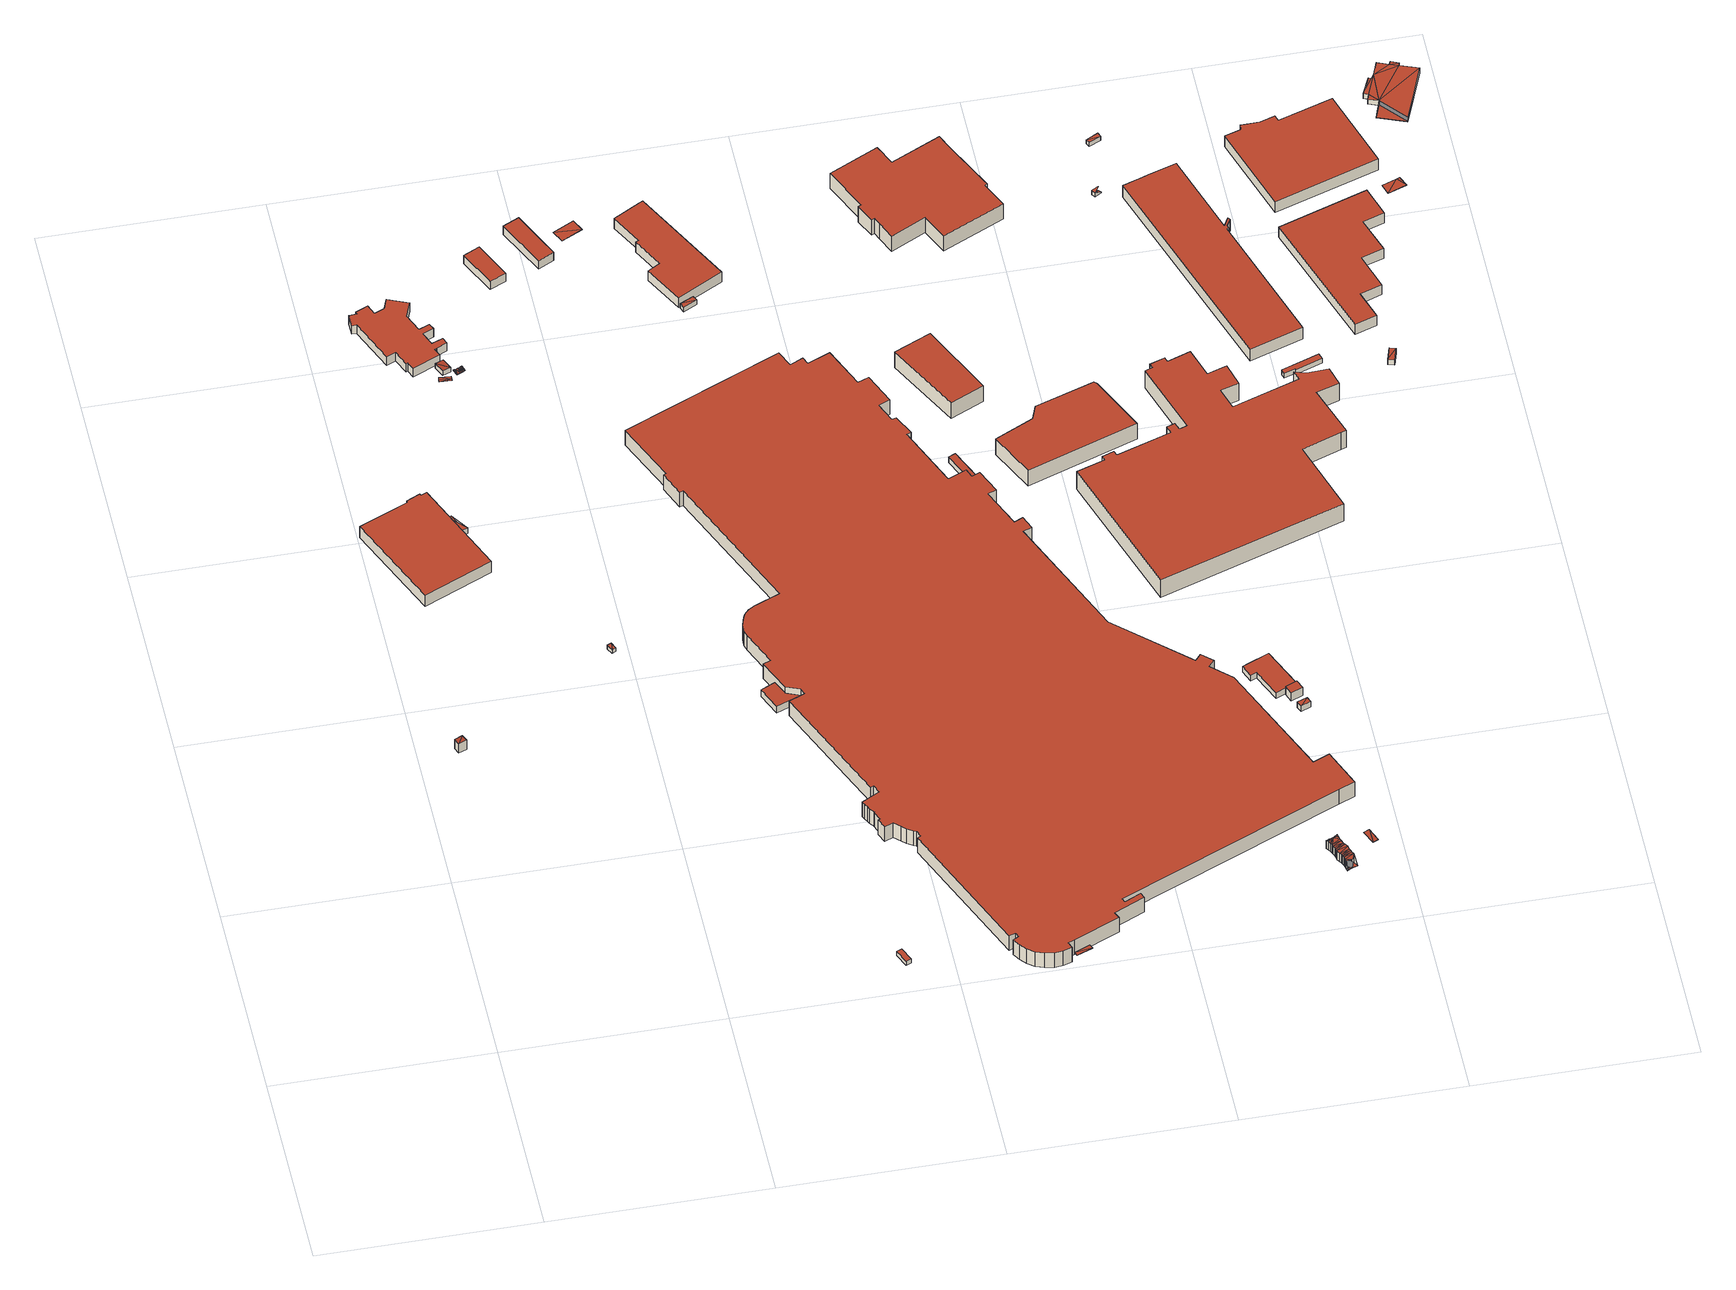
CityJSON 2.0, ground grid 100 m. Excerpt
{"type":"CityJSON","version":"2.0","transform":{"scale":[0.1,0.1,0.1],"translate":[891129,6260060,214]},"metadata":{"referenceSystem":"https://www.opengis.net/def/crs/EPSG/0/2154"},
"CityObjects":{
"building1":{"type":"Building","attributes":{"class":"Building"},"children":["building1-1"]},
"building1-1":{"type":"BuildingPart","parents":["building1"],"geometry":[{"type":"Solid","lod":"2.2","boundaries":[[[[0,1,2]],[[3,2,1]],[[4,5,6,7]],[[3,1,6,7]],[[1,0,5,6]],[[0,2,4,5]],[[2,3,7,4]]]],"semantics":{"surfaces":[{"type":"RoofSurface","rf_azimuth":121.6,"rf_slope":3.67},{"type":"GroundSurface"},{"type":"WallSurface","on_footprint_edge":true}],"values":[[0,0,1,2,2,2,2]]}}]},
"building2":{"type":"Building","attributes":{"class":"Building"},"children":["building2-1"]},
"building2-1":{"type":"BuildingPart","parents":["building2"],"geometry":[{"type":"Solid","lod":"2.2","boundaries":[[[[8,9,10,11,12,13,14,15]],[[16,17,18,19,20,21,22,23]],[[23,22,14,15]],[[22,21,13,14]],[[21,20,12,13]],[[20,19,11,12]],[[19,18,10,11]],[[18,17,9,10]],[[17,16,8,9]],[[16,23,15,8]]]],"semantics":{"surfaces":[{"type":"GroundSurface"},{"type":"RoofSurface"},{"type":"WallSurface","on_footprint_edge":true}],"values":[[0,1,2,2,2,2,2,2,2,2]]}}]},
"building3":{"type":"Building","attributes":{"class":"Building"},"children":["building3-1"]},
"building3-1":{"type":"BuildingPart","parents":["building3"],"geometry":[{"type":"MultiSurface","lod":"2.2","boundaries":[[[24,25,26]],[[27,28,29]],[[30,24,31,32]],[[27,25,31,32]],[[25,24,31]],[[28,30,24]],[[28,27,32,30]]],"semantics":{"surfaces":[{"type":"RoofSurface","rf_azimuth":30.72,"rf_slope":4.84},{"type":"RoofSurface","rf_azimuth":16.57,"rf_slope":1.91},{"type":"GroundSurface"},{"type":"WallSurface","on_footprint_edge":true}],"values":[0,1,2,3,3,3,3]}}]},
"building4":{"type":"Building","attributes":{"class":"Building"},"children":["building4-1"]},
"building4-1":{"type":"BuildingPart","parents":["building4"],"geometry":[{"type":"Solid","lod":"2.2","boundaries":[[[[33,34,35]],[[36,33,35]],[[37,38,39,40]],[[35,34,39,40]],[[34,33,38,39]],[[33,36,37,38]],[[36,35,40,37]]]],"semantics":{"surfaces":[{"type":"RoofSurface","rf_azimuth":293.07,"rf_slope":1.36},{"type":"GroundSurface"},{"type":"WallSurface","on_footprint_edge":true}],"values":[[0,0,1,2,2,2,2]]}}]},
"building5":{"type":"Building","attributes":{"class":"Building"},"children":["building5-1"]},
"building5-1":{"type":"BuildingPart","parents":["building5"],"geometry":[{"type":"Solid","lod":"2.2","boundaries":[[[[41,42,43,44,45,46,47,48,49,50,51,52,53,54,55,56,57,58,59,60,61,62,63,64,65,66,67]],[[68,69,70,71,72,73,74,75,76,77,78,79,80,81,82,83,84,85,86,87,88,89,90,91,92,93,94]],[[94,93,66,67]],[[93,92,65,66]],[[92,91,64,65]],[[91,90,63,64]],[[90,89,62,63]],[[89,88,61,62]],[[88,87,60,61]],[[87,86,59,60]],[[86,85,58,59]],[[85,84,57,58]],[[84,83,56,57]],[[83,82,55,56]],[[82,81,54,55]],[[81,80,53,54]],[[80,79,52,53]],[[79,78,51,52]],[[78,77,50,51]],[[77,76,49,50]],[[76,75,48,49]],[[75,74,47,48]],[[74,73,46,47]],[[73,72,45,46]],[[72,71,44,45]],[[71,70,43,44]],[[70,69,42,43]],[[69,68,41,42]],[[68,94,67,41]]]],"semantics":{"surfaces":[{"type":"GroundSurface"},{"type":"RoofSurface"},{"type":"WallSurface","on_footprint_edge":true}],"values":[[0,1,2,2,2,2,2,2,2,2,2,2,2,2,2,2,2,2,2,2,2,2,2,2,2,2,2,2,2]]}}]},
"building6":{"type":"Building","attributes":{"class":"Building"},"children":["building6-1"]},
"building6-1":{"type":"BuildingPart","parents":["building6"],"geometry":[{"type":"Solid","lod":"2.2","boundaries":[[[[95,96,97]],[[98,97,96]],[[99,97,98]],[[97,99,100]],[[101,102,103,104,105,99]],[[98,105,99]],[[98,96,104,105]],[[96,95,103,104]],[[95,97,102,103]],[[97,100,101,102]],[[100,99,101]]]],"semantics":{"surfaces":[{"type":"RoofSurface","rf_azimuth":249.46,"rf_slope":1.35},{"type":"GroundSurface"},{"type":"WallSurface","on_footprint_edge":true}],"values":[[0,0,0,0,1,2,2,2,2,2,2]]}}]},
"building7":{"type":"Building","attributes":{"class":"Building"},"children":["building7-1"]},
"building7-1":{"type":"BuildingPart","parents":["building7"],"geometry":[{"type":"Solid","lod":"2.2","boundaries":[[[[106,107,108]],[[109,108,107]],[[110,111,112,113]],[[109,107,112,113]],[[107,106,111,112]],[[106,108,110,111]],[[108,109,113,110]]]],"semantics":{"surfaces":[{"type":"RoofSurface","rf_azimuth":24.22,"rf_slope":2.53},{"type":"GroundSurface"},{"type":"WallSurface","on_footprint_edge":true}],"values":[[0,0,1,2,2,2,2]]}}]},
"building8":{"type":"Building","attributes":{"class":"Building"},"children":["building8-1"]},
"building8-1":{"type":"BuildingPart","parents":["building8"],"geometry":[{"type":"Solid","lod":"2.2","boundaries":[[[[114,115,116]],[[115,114,117]],[[118,116,115]],[[116,118,119]],[[120,119,118]],[[121,119,120]],[[122,121,120]],[[123,124,125]],[[125,124,126]],[[122,126,124]],[[120,126,122]],[[127,128,129,130,131,132,133,134,135,136,137,138,139]],[[120,118,138,139]],[[118,115,137,138]],[[115,117,136,137]],[[117,114,135,136]],[[114,116,134,135]],[[116,119,133,134]],[[119,121,132,133]],[[121,122,131,132]],[[122,124,130,131]],[[124,123,129,130]],[[123,125,128,129]],[[125,126,127,128]],[[126,120,139,127]]]],"semantics":{"surfaces":[{"type":"RoofSurface","rf_azimuth":16.41,"rf_slope":1.21},{"type":"GroundSurface"},{"type":"WallSurface","on_footprint_edge":true}],"values":[[0,0,0,0,0,0,0,0,0,0,0,1,2,2,2,2,2,2,2,2,2,2,2,2,2]]}}]},
"building9":{"type":"Building","attributes":{"class":"Building"},"children":["building9-1"]},
"building9-1":{"type":"BuildingPart","parents":["building9"],"geometry":[{"type":"Solid","lod":"2.2","boundaries":[[[[140,141,142,143]],[[144,145,146,147]],[[147,146,142,143]],[[146,145,141,142]],[[145,144,140,141]],[[144,147,143,140]]]],"semantics":{"surfaces":[{"type":"GroundSurface"},{"type":"RoofSurface"},{"type":"WallSurface","on_footprint_edge":true}],"values":[[0,1,2,2,2,2]]}}]},
"building10":{"type":"Building","attributes":{"class":"Building"},"children":["building10-1"]},
"building10-1":{"type":"BuildingPart","parents":["building10"],"geometry":[{"type":"Solid","lod":"2.2","boundaries":[[[[148,149,150,151,152,153]],[[154,155,156,157,158,159]],[[159,158,152,153]],[[158,157,151,152]],[[157,156,150,151]],[[156,155,149,150]],[[155,154,148,149]],[[154,159,153,148]]]],"semantics":{"surfaces":[{"type":"GroundSurface"},{"type":"RoofSurface"},{"type":"WallSurface","on_footprint_edge":true}],"values":[[0,1,2,2,2,2,2,2]]}}]},
"building11":{"type":"Building","attributes":{"class":"Building"},"children":["building11-1"]},
"building11-1":{"type":"BuildingPart","parents":["building11"],"geometry":[{"type":"Solid","lod":"2.2","boundaries":[[[[160,161,162,163]],[[164,165,166,167]],[[167,166,162,163]],[[166,165,161,162]],[[165,164,160,161]],[[164,167,163,160]]]],"semantics":{"surfaces":[{"type":"GroundSurface"},{"type":"RoofSurface"},{"type":"WallSurface","on_footprint_edge":true}],"values":[[0,1,2,2,2,2]]}}]},
"building12":{"type":"Building","attributes":{"class":"Building"},"children":["building12-1"]},
"building12-1":{"type":"BuildingPart","parents":["building12"],"geometry":[{"type":"Solid","lod":"2.2","boundaries":[[[[168,169,170,171]],[[172,173,174,175]],[[175,174,170,171]],[[174,173,169,170]],[[173,172,168,169]],[[172,175,171,168]]]],"semantics":{"surfaces":[{"type":"GroundSurface"},{"type":"RoofSurface"},{"type":"WallSurface","on_footprint_edge":true}],"values":[[0,1,2,2,2,2]]}}]},
"building13":{"type":"Building","attributes":{"class":"Building"},"children":["building13-1"]},
"building13-1":{"type":"BuildingPart","parents":["building13"],"geometry":[{"type":"Solid","lod":"2.2","boundaries":[[[[176,177,178]],[[179,176,178]],[[180,181,182,183]],[[178,177,182,183]],[[177,176,181,182]],[[176,179,180,181]],[[179,178,183,180]]]],"semantics":{"surfaces":[{"type":"RoofSurface","rf_azimuth":292.3,"rf_slope":0.511},{"type":"GroundSurface"},{"type":"WallSurface","on_footprint_edge":true}],"values":[[0,0,1,2,2,2,2]]}}]},
"building14":{"type":"Building","attributes":{"class":"Building"},"children":["building14-1"]},
"building14-1":{"type":"BuildingPart","parents":["building14"],"geometry":[{"type":"Solid","lod":"2.2","boundaries":[[[[184,185,186]],[[187,184,186]],[[188,189,190,191]],[[186,185,190,191]],[[185,184,189,190]],[[184,187,188,189]],[[187,186,191,188]]]],"semantics":{"surfaces":[{"type":"RoofSurface","rf_azimuth":122.42,"rf_slope":0.339},{"type":"GroundSurface"},{"type":"WallSurface","on_footprint_edge":true}],"values":[[0,0,1,2,2,2,2]]}}]},
"building15":{"type":"Building","attributes":{"class":"Building"},"children":["building15-1"]},
"building15-1":{"type":"BuildingPart","parents":["building15"],"geometry":[{"type":"Solid","lod":"2.2","boundaries":[[[[192,193,194]],[[195,192,194]],[[196,197,198,199]],[[194,193,198,199]],[[193,192,197,198]],[[192,195,196,197]],[[195,194,199,196]]]],"semantics":{"surfaces":[{"type":"RoofSurface","rf_azimuth":92.78,"rf_slope":1.91},{"type":"GroundSurface"},{"type":"WallSurface","on_footprint_edge":true}],"values":[[0,0,1,2,2,2,2]]}}]},
"building16":{"type":"Building","attributes":{"class":"Building"},"children":["building16-1"]},
"building16-1":{"type":"BuildingPart","parents":["building16"],"geometry":[{"type":"Solid","lod":"2.2","boundaries":[[[[200,201,202,203,204,205,206,207,208]],[[209,210,211,212,213,214,215,216,217]],[[217,216,207,208]],[[216,215,206,207]],[[215,214,205,206]],[[214,213,204,205]],[[213,212,203,204]],[[212,211,202,203]],[[211,210,201,202]],[[210,209,200,201]],[[209,217,208,200]]]],"semantics":{"surfaces":[{"type":"GroundSurface"},{"type":"RoofSurface"},{"type":"WallSurface","on_footprint_edge":true}],"values":[[0,1,2,2,2,2,2,2,2,2,2]]}}]},
"building17":{"type":"Building","attributes":{"class":"Building"},"children":["building17-1"]},
"building17-1":{"type":"BuildingPart","parents":["building17"],"geometry":[{"type":"Solid","lod":"2.2","boundaries":[[[[218,219,220,221,222,223,224,225,226,227,228,229,230,231,232,233,234,235,236,237,238,239,240,241,242,243,244,245,246,247,248,249,250,251,252,253,254,255,256,257,258,259,260,261,262,263,264,265,266,267,268,269,270,271,272,273,274,275,276,277,278,279,280,281,282,283,284,285,286,287,288,289,290,291,292,293,294,295,296,297,298,299,300,301,302,303,304,305,306,307,308,309,310,311,312]],[[313,314,315,316,317,318,319,320,321,322,323,324,325,326,327,328,329,330,331,332,333,334,335,336,337,338,339,340,341,342,343,344,345,346,347,348,349,350,351,352,353,354,355,356,357,358,359,360,361,362,363,364,365,366,367,368,369,370,371,372,373,374,375,376,377,378,379,380,381,382,383,384,385,386,387,388,389,390,391,392,393,394,395,396,397,398,399,400,401,402,403,404,405,406,407]],[[407,406,311,312]],[[406,405,310,311]],[[405,404,309,310]],[[404,403,308,309]],[[403,402,307,308]],[[402,401,306,307]],[[401,400,305,306]],[[400,399,304,305]],[[399,398,303,304]],[[398,397,302,303]],[[397,396,301,302]],[[396,395,300,301]],[[395,394,299,300]],[[394,393,298,299]],[[393,392,297,298]],[[392,391,296,297]],[[391,390,295,296]],[[390,389,294,295]],[[389,388,293,294]],[[388,387,292,293]],[[387,386,291,292]],[[386,385,290,291]],[[385,384,289,290]],[[384,383,288,289]],[[383,382,287,288]],[[382,381,286,287]],[[381,380,285,286]],[[380,379,284,285]],[[379,378,283,284]],[[378,377,282,283]],[[377,376,281,282]],[[376,375,280,281]],[[375,374,279,280]],[[374,373,278,279]],[[373,372,277,278]],[[372,371,276,277]],[[371,370,275,276]],[[370,369,274,275]],[[369,368,273,274]],[[368,367,272,273]],[[367,366,271,272]],[[366,365,270,271]],[[365,364,269,270]],[[364,363,268,269]],[[363,362,267,268]],[[362,361,266,267]],[[361,360,265,266]],[[360,359,264,265]],[[359,358,263,264]],[[358,357,262,263]],[[357,356,261,262]],[[356,355,260,261]],[[355,354,259,260]],[[354,353,258,259]],[[353,352,257,258]],[[352,351,256,257]],[[351,350,255,256]],[[350,349,254,255]],[[349,348,253,254]],[[348,347,252,253]],[[347,346,251,252]],[[346,345,250,251]],[[345,344,249,250]],[[344,343,248,249]],[[343,342,247,248]],[[342,341,246,247]],[[341,340,245,246]],[[340,339,244,245]],[[339,338,243,244]],[[338,337,242,243]],[[337,336,241,242]],[[336,335,240,241]],[[335,334,239,240]],[[334,333,238,239]],[[333,332,237,238]],[[332,331,236,237]],[[331,330,235,236]],[[330,329,234,235]],[[329,328,233,234]],[[328,327,232,233]],[[327,326,231,232]],[[326,325,230,231]],[[325,324,229,230]],[[324,323,228,229]],[[323,322,227,228]],[[322,321,226,227]],[[321,320,225,226]],[[320,319,224,225]],[[319,318,223,224]],[[318,317,222,223]],[[317,316,221,222]],[[316,315,220,221]],[[315,314,219,220]],[[314,313,218,219]],[[313,407,312,218]]]],"semantics":{"surfaces":[{"type":"GroundSurface"},{"type":"RoofSurface"},{"type":"WallSurface","on_footprint_edge":true}],"values":[[0,1,2,2,2,2,2,2,2,2,2,2,2,2,2,2,2,2,2,2,2,2,2,2,2,2,2,2,2,2,2,2,2,2,2,2,2,2,2,2,2,2,2,2,2,2,2,2,2,2,2,2,2,2,2,2,2,2,2,2,2,2,2,2,2,2,2,2,2,2,2,2,2,2,2,2,2,2,2,2,2,2,2,2,2,2,2,2,2,2,2,2,2,2,2,2,2]]}}]},
"building18":{"type":"Building","attributes":{"class":"Building"},"children":["building18-1"]},
"building18-1":{"type":"BuildingPart","parents":["building18"],"geometry":[{"type":"Solid","lod":"2.2","boundaries":[[[[408,409,410,411]],[[412,413,414,415]],[[415,414,410,411]],[[414,413,409,410]],[[413,412,408,409]],[[412,415,411,408]]]],"semantics":{"surfaces":[{"type":"GroundSurface"},{"type":"RoofSurface"},{"type":"WallSurface","on_footprint_edge":true}],"values":[[0,1,2,2,2,2]]}}]},
"building19":{"type":"Building","attributes":{"class":"Building"},"children":["building19-1"]},
"building19-1":{"type":"BuildingPart","parents":["building19"],"geometry":[{"type":"Solid","lod":"2.2","boundaries":[[[[416,417,418,419]],[[420,421,422,423]],[[423,422,418,419]],[[422,421,417,418]],[[421,420,416,417]],[[420,423,419,416]]]],"semantics":{"surfaces":[{"type":"GroundSurface"},{"type":"RoofSurface"},{"type":"WallSurface","on_footprint_edge":true}],"values":[[0,1,2,2,2,2]]}}]},
"building20":{"type":"Building","attributes":{"class":"Building"},"children":["building20-1"]},
"building20-1":{"type":"BuildingPart","parents":["building20"],"geometry":[{"type":"MultiSurface","lod":"2.2","boundaries":[[[424,425,426]],[[424,426,427]],[[427,426,428]],[[429,428,426]],[[428,429,430]],[[431,430,429]],[[432,430,433]],[[434,430,432]],[[431,433,430]],[[435,434,432]],[[433,431,436]],[[437,436,431]],[[436,437,438]],[[439,438,437]],[[440,438,439]],[[438,440,441]],[[442,441,440]],[[441,442,443]],[[443,442,444]],[[445,443,444]],[[446,447,448]],[[449,450,451]],[[452,453,449]],[[454,455,456]],[[456,457,458]],[[450,449,459]],[[460,461,458]],[[448,451,450]],[[447,446,462]],[[451,448,447]],[[462,445,444]],[[445,462,446]],[[463,444,442]],[[464,465,466,467,468,469,470,471,472,473,474,475,476,477,478,479,480,481,482,483,484,485,486,487,488,489,490,491,492,493,494,495,496,497,498]],[[463,442,497,498]],[[442,440,496,497]],[[440,439,495,496]],[[439,437,494,495]],[[437,431,493,494]],[[431,429,492,493]],[[429,426,491,492]],[[426,425,490,491]],[[425,424,489,490]],[[424,427,488,489]],[[427,428,487,488]],[[428,430,486,487]],[[430,434,485,486]],[[434,435,484,485]],[[435,432,483,484]],[[432,433,482,483]],[[433,436,481,482]],[[436,438,480,481]],[[438,441,479,480]],[[441,443,478,479]],[[443,445,477,478]],[[445,446,476,477]],[[446,448,475,476]],[[448,450,474,475]],[[450,454,473,474]],[[454,456,472,473]],[[456,458,471,472]],[[458,461,470,471]],[[461,452,469,470]],[[452,449,468,469]],[[449,451,467,468]],[[451,447,466,467]],[[447,462,465,466]],[[462,444,464,465]],[[444,463,498,464]]],"semantics":{"surfaces":[{"type":"RoofSurface","rf_azimuth":204.98,"rf_slope":5.47},{"type":"RoofSurface","rf_azimuth":343.01,"rf_slope":1.43},{"type":"GroundSurface"},{"type":"WallSurface","on_footprint_edge":true}],"values":[0,0,0,0,0,0,0,0,0,0,0,0,0,0,0,0,0,0,0,0,0,0,0,1,1,0,1,0,0,0,0,0,0,2,3,3,3,3,3,3,3,3,3,3,3,3,3,3,3,3,3,3,3,3,3,3,3,3,3,3,3,3,3,3,3,3,3,3,3]}}]},
"building21":{"type":"Building","attributes":{"class":"Building"},"children":["building21-1"]},
"building21-1":{"type":"BuildingPart","parents":["building21"],"geometry":[{"type":"Solid","lod":"2.2","boundaries":[[[[499,500,501,502,503,504,505]],[[506,507,508,509,510,511,512]],[[512,511,504,505]],[[511,510,503,504]],[[510,509,502,503]],[[509,508,501,502]],[[508,507,500,501]],[[507,506,499,500]],[[506,512,505,499]]]],"semantics":{"surfaces":[{"type":"GroundSurface"},{"type":"RoofSurface"},{"type":"WallSurface","on_footprint_edge":true}],"values":[[0,1,2,2,2,2,2,2,2]]}}]},
"building22":{"type":"Building","attributes":{"class":"Building"},"children":["building22-1"]},
"building22-1":{"type":"BuildingPart","parents":["building22"],"geometry":[{"type":"Solid","lod":"2.2","boundaries":[[[[513,514,515]],[[516,513,515]],[[517,518,514,515]],[[513,518,514]],[[513,516,517,518]],[[516,515,517]]]],"semantics":{"surfaces":[{"type":"RoofSurface","rf_azimuth":204.28,"rf_slope":5.43},{"type":"GroundSurface"},{"type":"WallSurface","on_footprint_edge":true}],"values":[[0,0,1,2,2,2]]}}]},
"building23":{"type":"Building","attributes":{"class":"Building"},"children":["building23-1"]},
"building23-1":{"type":"BuildingPart","parents":["building23"],"geometry":[{"type":"Solid","lod":"2.2","boundaries":[[[[519,520,521,522,523,524,525,526,527,528,529,530,531,532,533,534]],[[535,536,537,538,539,540,541,542,543,544,545,546,547,548,549,550]],[[550,549,533,534]],[[549,548,532,533]],[[548,547,531,532]],[[547,546,530,531]],[[546,545,529,530]],[[545,544,528,529]],[[544,543,527,528]],[[543,542,526,527]],[[542,541,525,526]],[[541,540,524,525]],[[540,539,523,524]],[[539,538,522,523]],[[538,537,521,522]],[[537,536,520,521]],[[536,535,519,520]],[[535,550,534,519]]]],"semantics":{"surfaces":[{"type":"GroundSurface"},{"type":"RoofSurface"},{"type":"WallSurface","on_footprint_edge":true}],"values":[[0,1,2,2,2,2,2,2,2,2,2,2,2,2,2,2,2,2]]}}]},
"building24":{"type":"Building","attributes":{"class":"Building"},"children":["building24-1"]},
"building24-1":{"type":"BuildingPart","parents":["building24"],"geometry":[{"type":"Solid","lod":"2.2","boundaries":[[[[551,552,553,554,555,556,557]],[[558,559,560,561,562,563,564]],[[564,563,556,557]],[[563,562,555,556]],[[562,561,554,555]],[[561,560,553,554]],[[560,559,552,553]],[[559,558,551,552]],[[558,564,557,551]]]],"semantics":{"surfaces":[{"type":"GroundSurface"},{"type":"RoofSurface"},{"type":"WallSurface","on_footprint_edge":true}],"values":[[0,1,2,2,2,2,2,2,2]]}}]},
"building25":{"type":"Building","attributes":{"class":"Building"},"children":["building25-1"]},
"building25-1":{"type":"BuildingPart","parents":["building25"],"geometry":[{"type":"Solid","lod":"2.2","boundaries":[[[[565,566,567,568]],[[569,570,571,572]],[[572,571,567,568]],[[571,570,566,567]],[[570,569,565,566]],[[569,572,568,565]]]],"semantics":{"surfaces":[{"type":"GroundSurface"},{"type":"RoofSurface"},{"type":"WallSurface","on_footprint_edge":true}],"values":[[0,1,2,2,2,2]]}}]},
"building26":{"type":"Building","attributes":{"class":"Building"},"children":["building26-1"]},
"building26-1":{"type":"BuildingPart","parents":["building26"],"geometry":[{"type":"Solid","lod":"2.2","boundaries":[[[[573,574,575]],[[576,575,574]],[[577,578,579,580]],[[576,574,579,580]],[[574,573,578,579]],[[573,575,577,578]],[[575,576,580,577]]]],"semantics":{"surfaces":[{"type":"RoofSurface","rf_azimuth":73.3,"rf_slope":2.04},{"type":"GroundSurface"},{"type":"WallSurface","on_footprint_edge":true}],"values":[[0,0,1,2,2,2,2]]}}]},
"building27":{"type":"Building","attributes":{"class":"Building"},"children":["building27-1"]},
"building27-1":{"type":"BuildingPart","parents":["building27"],"geometry":[{"type":"Solid","lod":"2.2","boundaries":[[[[581,582,583,584,585,586,587,588,589,590,591,592,593,594,595,596,597,598,599,600,601,602,603,604,605,606,607,608,609,610,611,612,613,614]],[[615,616,617,618,619,620,621,622,623,624,625,626,627,628,629,630,631,632,633,634,635,636,637,638,639,640,641,642,643,644,645,646,647,648]],[[648,647,613,614]],[[647,646,612,613]],[[646,645,611,612]],[[645,644,610,611]],[[644,643,609,610]],[[643,642,608,609]],[[642,641,607,608]],[[641,640,606,607]],[[640,639,605,606]],[[639,638,604,605]],[[638,637,603,604]],[[637,636,602,603]],[[636,635,601,602]],[[635,634,600,601]],[[634,633,599,600]],[[633,632,598,599]],[[632,631,597,598]],[[631,630,596,597]],[[630,629,595,596]],[[629,628,594,595]],[[628,627,593,594]],[[627,626,592,593]],[[626,625,591,592]],[[625,624,590,591]],[[624,623,589,590]],[[623,622,588,589]],[[622,621,587,588]],[[621,620,586,587]],[[620,619,585,586]],[[619,618,584,585]],[[618,617,583,584]],[[617,616,582,583]],[[616,615,581,582]],[[615,648,614,581]]]],"semantics":{"surfaces":[{"type":"GroundSurface"},{"type":"RoofSurface"},{"type":"WallSurface","on_footprint_edge":true}],"values":[[0,1,2,2,2,2,2,2,2,2,2,2,2,2,2,2,2,2,2,2,2,2,2,2,2,2,2,2,2,2,2,2,2,2,2,2]]}}]},
"building28":{"type":"Building","attributes":{"class":"Building"},"children":["building28-1"]},
"building28-1":{"type":"BuildingPart","parents":["building28"],"geometry":[{"type":"MultiSurface","lod":"2.2","boundaries":[[[649,650,651]],[[652,653,654]],[[655,656,657,658]],[[652,650,657,658]],[[650,649,656,657]],[[649,653,655,656]],[[653,652,658,655]]],"semantics":{"surfaces":[{"type":"RoofSurface","rf_azimuth":46.26,"rf_slope":1.31},{"type":"RoofSurface","rf_azimuth":120.99,"rf_slope":14.28},{"type":"GroundSurface"},{"type":"WallSurface","on_footprint_edge":true}],"values":[0,1,2,3,3,3,3]}}]},
"building29":{"type":"Building","attributes":{"class":"Building"},"children":["building29-1"]},
"building29-1":{"type":"BuildingPart","parents":["building29"],"geometry":[{"type":"Solid","lod":"2.2","boundaries":[[[[659,660,661]],[[662,659,661]],[[663,664,665,666]],[[661,660,665,666]],[[660,659,664,665]],[[659,662,663,664]],[[662,661,666,663]]]],"semantics":{"surfaces":[{"type":"RoofSurface","rf_azimuth":206.39,"rf_slope":2.29},{"type":"GroundSurface"},{"type":"WallSurface","on_footprint_edge":true}],"values":[[0,0,1,2,2,2,2]]}}]},
"building30":{"type":"Building","attributes":{"class":"Building"},"children":["building30-1"]},
"building30-1":{"type":"BuildingPart","parents":["building30"],"geometry":[{"type":"Solid","lod":"2.2","boundaries":[[[[667,668,669,670,671,672,673,674,675,676,677,678,679]],[[680,681,682,683,684,685,686,687,688,689,690,691,692]],[[692,691,678,679]],[[691,690,677,678]],[[690,689,676,677]],[[689,688,675,676]],[[688,687,674,675]],[[687,686,673,674]],[[686,685,672,673]],[[685,684,671,672]],[[684,683,670,671]],[[683,682,669,670]],[[682,681,668,669]],[[681,680,667,668]],[[680,692,679,667]]]],"semantics":{"surfaces":[{"type":"GroundSurface"},{"type":"RoofSurface"},{"type":"WallSurface","on_footprint_edge":true}],"values":[[0,1,2,2,2,2,2,2,2,2,2,2,2,2,2]]}}]},
"building31":{"type":"Building","attributes":{"class":"Building"},"children":["building31-1"]},
"building31-1":{"type":"BuildingPart","parents":["building31"],"geometry":[{"type":"Solid","lod":"2.2","boundaries":[[[[693,694,695,696,697,698]],[[699,700,701,702,703,704]],[[704,703,697,698]],[[703,702,696,697]],[[702,701,695,696]],[[701,700,694,695]],[[700,699,693,694]],[[699,704,698,693]]]],"semantics":{"surfaces":[{"type":"GroundSurface"},{"type":"RoofSurface"},{"type":"WallSurface","on_footprint_edge":true}],"values":[[0,1,2,2,2,2,2,2]]}}]},
"building32":{"type":"Building","attributes":{"class":"Building"},"children":["building32-1"]},
"building32-1":{"type":"BuildingPart","parents":["building32"],"geometry":[{"type":"Solid","lod":"2.2","boundaries":[[[[705,706,707]],[[708,705,707]],[[709,710,711,712]],[[707,706,711,712]],[[706,705,710,711]],[[705,708,709,710]],[[708,707,712,709]]]],"semantics":{"surfaces":[{"type":"RoofSurface","rf_azimuth":176.54,"rf_slope":0.337},{"type":"GroundSurface"},{"type":"WallSurface","on_footprint_edge":true}],"values":[[0,0,1,2,2,2,2]]}}]},
"building33":{"type":"Building","attributes":{"class":"Building"},"children":["building33-1"]},
"building33-1":{"type":"BuildingPart","parents":["building33"],"geometry":[{"type":"Solid","lod":"2.2","boundaries":[[[[713,714,715,716,717,718,719,720,721,722]],[[723,724,725,726,727,728,729,730,731,732]],[[732,731,721,722]],[[731,730,720,721]],[[730,729,719,720]],[[729,728,718,719]],[[728,727,717,718]],[[727,726,716,717]],[[726,725,715,716]],[[725,724,714,715]],[[724,723,713,714]],[[723,732,722,713]]]],"semantics":{"surfaces":[{"type":"GroundSurface"},{"type":"RoofSurface"},{"type":"WallSurface","on_footprint_edge":true}],"values":[[0,1,2,2,2,2,2,2,2,2,2,2]]}}]},
"building34":{"type":"Building","attributes":{"class":"Building"},"children":["building34-1"]},
"building34-1":{"type":"BuildingPart","parents":["building34"],"geometry":[{"type":"Solid","lod":"2.2","boundaries":[[[[733,734,735,736,737,738,739,740,741]],[[742,743,744,745,746,747,748,749,750]],[[750,749,740,741]],[[749,748,739,740]],[[748,747,738,739]],[[747,746,737,738]],[[746,745,736,737]],[[745,744,735,736]],[[744,743,734,735]],[[743,742,733,734]],[[742,750,741,733]]]],"semantics":{"surfaces":[{"type":"GroundSurface"},{"type":"RoofSurface"},{"type":"WallSurface","on_footprint_edge":true}],"values":[[0,1,2,2,2,2,2,2,2,2,2]]}}]},
"building35":{"type":"Building","attributes":{"class":"Building"},"children":["building35-1"]},
"building35-1":{"type":"BuildingPart","parents":["building35"],"geometry":[{"type":"Solid","lod":"2.2","boundaries":[[[[751,752,753]],[[754,753,752]],[[753,755,751]],[[756,757,751,758,759]],[[754,752,758,759]],[[752,751,758]],[[755,757,751]],[[755,753,756,757]],[[753,754,759,756]]]],"semantics":{"surfaces":[{"type":"RoofSurface","rf_azimuth":213.57,"rf_slope":0.899},{"type":"GroundSurface"},{"type":"WallSurface","on_footprint_edge":true}],"values":[[0,0,0,1,2,2,2,2,2]]}}]},
"building36":{"type":"Building","attributes":{"class":"Building"},"children":["building36-1"]},
"building36-1":{"type":"BuildingPart","parents":["building36"],"geometry":[{"type":"MultiSurface","lod":"2.2","boundaries":[[[760,761,762]],[[763,764,760]],[[763,760,765]],[[762,765,760]],[[766,767,768]],[[765,768,767]],[[762,768,765]],[[769,770,771]],[[772,768,773]],[[762,773,768]],[[773,762,774]],[[775,776,777]],[[778,779,780,781,782,783,784,785,786,787,788,789,790,791]],[[776,761,790,791]],[[761,760,789,790]],[[760,764,788,789]],[[764,763,787,788]],[[763,765,786,787]],[[765,767,785,786]],[[767,771,784,785]],[[771,770,783,784]],[[770,768,782,783]],[[768,772,781,782]],[[772,773,780,781]],[[773,774,779,780]],[[774,777,778,779]],[[777,776,791,778]]],"semantics":{"surfaces":[{"type":"RoofSurface","rf_azimuth":219.36,"rf_slope":0.412},{"type":"RoofSurface","rf_azimuth":178.15,"rf_slope":0.184},{"type":"GroundSurface"},{"type":"WallSurface","on_footprint_edge":true}],"values":[0,0,0,0,0,0,0,1,0,0,0,1,2,3,3,3,3,3,3,3,3,3,3,3,3,3,3]}}]}
},
"vertices":[
[164,1751,69],[176,1721,71],[199,1765,70],[212,1735,72],[199,1765,13],[164,1751,13],[176,1721,13],[212,1735,13],
[326,3166,10],[299,3154,10],[296,3162,10],[233,3134,10],[236,3126,10],[9,3028,10],[203,2582,10],[517,2720,10],[326,3166,79],[299,3154,79],[296,3162,79],[233,3134,79],[236,3126,79],[9,3028,79],[203,2582,79],[517,2720,79],
[414,3071,13],[374,3053,17],[462,2960,15],[421,2943,48],[462,2960,47],[374,3053,48],[462,2960,13],[374,3053,13],[421,2943,13],
[928,2190,43],[910,2182,43],[924,2152,42],[942,2159,42],[942,2159,20],[928,2190,20],[910,2182,20],[924,2152,20],
[318,3987,5],[360,4005,5],[391,3932,5],[400,3936,5],[415,3900,5],[541,3954,5],[526,3989,5],[535,3993,5],[533,3995,5],[584,4017,5],[572,4046,5],[521,4025,5],[494,4088,5],[545,4109,5],[533,4137,5],[483,4116,5],[448,4199,5],[475,4274,5],[381,4314,5],[363,4263,5],[317,4244,5],[297,4292,5],[241,4267,5],[245,4256,5],[207,4253,5],[208,4193,5],[229,4193,5],[318,3987,57],[360,4005,57],[391,3932,57],[400,3936,57],[415,3900,57],[541,3954,57],[526,3989,57],[535,3993,57],[533,3995,57],[584,4017,57],[572,4046,57],[521,4025,57],[494,4088,57],[545,4109,57],[533,4137,57],[483,4116,57],[448,4199,57],[475,4274,57],[381,4314,57],[363,4263,57],[317,4244,57],[297,4292,57],[241,4267,57],[245,4256,57],[207,4253,57],[208,4193,57],[229,4193,57],
[574,3867,9],[520,3871,9],[572,3853,9],[518,3858,9],[518,3847,8],[572,3843,9],[572,3843,8],[572,3853,8],[574,3867,8],[520,3871,8],[518,3858,8],
[554,3945,34],[517,3928,36],[576,3894,34],[538,3879,36],[576,3894,8],[554,3945,8],[517,3928,8],[538,3879,8],
[639,3890,8],[624,3916,8],[635,3888,8],[628,3918,8],[618,3912,8],[629,3885,8],[611,3909,8],[623,3882,8],[615,3879,8],[588,3901,9],[600,3873,9],[594,3903,9],[599,3904,9],[599,3904,7],[594,3903,7],[588,3901,7],[600,3873,7],[615,3879,7],[623,3882,7],[629,3885,7],[635,3888,7],[639,3890,7],[628,3918,7],[624,3916,7],[618,3912,7],[611,3909,7],
[1815,142,25],[1787,208,25],[1762,198,25],[1790,133,25],[1815,142,51],[1787,208,51],[1762,198,51],[1790,133,51],
[1590,1738,28],[1559,1807,28],[1502,1781,28],[1493,1777,28],[1540,1669,28],[1652,1713,28],[1590,1738,69],[1559,1807,69],[1502,1781,69],[1493,1777,69],[1540,1669,69],[1652,1713,69],
[908,4364,4],[828,4536,4],[754,4500,4],[834,4331,4],[908,4364,55],[828,4536,55],[754,4500,55],[834,4331,55],
[1130,4439,8],[1025,4665,8],[951,4630,8],[1059,4404,8],[1130,4439,59],[1025,4665,59],[951,4630,59],[1059,4404,59],
[2505,63,30],[2512,43,30],[2584,72,30],[2576,93,30],[2576,93,29],[2505,63,29],[2512,43,29],[2584,72,29],
[1160,4594,13],[1187,4539,14],[1283,4586,14],[1256,4643,13],[1256,4643,12],[1160,4594,12],[1187,4539,12],[1283,4586,12],
[1599,4050,51],[1609,4025,52],[1673,4057,51],[1661,4081,50],[1661,4081,23],[1599,4050,23],[1609,4025,23],[1673,4057,23],
[1498,4236,20],[1595,4057,20],[1802,4167,20],[1555,4636,20],[1539,4628,20],[1417,4561,20],[1494,4417,20],[1479,4409,20],[1555,4268,20],[1498,4236,81],[1595,4057,81],[1802,4167,81],[1555,4636,81],[1539,4628,81],[1417,4561,81],[1494,4417,81],[1479,4409,81],[1555,4268,81],
[2749,254,18],[3774,694,18],[3848,723,18],[3774,904,18],[3698,871,18],[3465,1417,18],[3374,1500,18],[3402,1530,18],[3352,1576,18],[3325,1545,18],[3004,1838,18],[2755,2420,18],[2795,2438,18],[2770,2500,18],[2729,2481,18],[2651,2664,18],[2691,2680,18],[2642,2792,18],[2604,2776,18],[2588,2818,18],[2503,2781,18],[2382,3067,18],[2402,3076,18],[2358,3171,18],[2337,3166,18],[2298,3256,18],[2351,3278,18],[2289,3424,18],[2238,3404,18],[2154,3596,18],[2051,3553,18],[2037,3588,18],[1998,3570,18],[1976,3560,18],[1943,3638,18],[1217,3326,18],[1338,3048,18],[1325,3041,18],[1373,2927,18],[1388,2933,18],[1674,2272,18],[1554,2223,18],[1543,2217,18],[1527,2207,18],[1514,2195,18],[1504,2183,18],[1496,2165,18],[1489,2146,18],[1484,2125,18],[1482,2107,18],[1483,2086,18],[1491,2060,18],[1559,1900,18],[1525,1887,18],[1590,1738,18],[1652,1713,18],[1664,1684,18],[1591,1654,18],[1830,1097,18],[1844,1103,18],[1861,1065,18],[1779,1021,18],[1786,1004,18],[1795,988,18],[1803,976,18],[1820,954,18],[1818,953,18],[1835,910,18],[1824,905,18],[1843,860,18],[1883,876,18],[1912,850,18],[1934,832,18],[1961,815,18],[1971,809,18],[1984,779,18],[1968,772,18],[2238,139,18],[2267,152,18],[2277,128,18],[2249,114,18],[2270,79,18],[2296,50,18],[2327,28,18],[2365,12,18],[2407,5,18],[2444,9,18],[2485,21,18],[2475,49,18],[2505,63,18],[2715,152,18],[2701,181,18],[2843,245,18],[2832,272,18],[2757,236,18],[2749,254,108],[3774,694,108],[3848,723,108],[3774,904,108],[3698,871,108],[3465,1417,108],[3374,1500,108],[3402,1530,108],[3352,1576,108],[3325,1545,108],[3004,1838,108],[2755,2420,108],[2795,2438,108],[2770,2500,108],[2729,2481,108],[2651,2664,108],[2691,2680,108],[2642,2792,108],[2604,2776,108],[2588,2818,108],[2503,2781,108],[2382,3067,108],[2402,3076,108],[2358,3171,108],[2337,3166,108],[2298,3256,108],[2351,3278,108],[2289,3424,108],[2238,3404,108],[2154,3596,108],[2051,3553,108],[2037,3588,108],[1998,3570,108],[1976,3560,108],[1943,3638,108],[1217,3326,108],[1338,3048,108],[1325,3041,108],[1373,2927,108],[1388,2933,108],[1674,2272,108],[1554,2223,108],[1543,2217,108],[1527,2207,108],[1514,2195,108],[1504,2183,108],[1496,2165,108],[1489,2146,108],[1484,2125,108],[1482,2107,108],[1483,2086,108],[1491,2060,108],[1559,1900,108],[1525,1887,108],[1590,1738,108],[1652,1713,108],[1664,1684,108],[1591,1654,108],[1830,1097,108],[1844,1103,108],[1861,1065,108],[1779,1021,108],[1786,1004,108],[1795,988,108],[1803,976,108],[1820,954,108],[1818,953,108],[1835,910,108],[1824,905,108],[1843,860,108],[1883,876,108],[1912,850,108],[1934,832,108],[1961,815,108],[1971,809,108],[1984,779,108],[1968,772,108],[2238,139,108],[2267,152,108],[2277,128,108],[2249,114,108],[2270,79,108],[2296,50,108],[2327,28,108],[2365,12,108],[2407,5,108],[2444,9,108],[2485,21,108],[2475,49,108],[2505,63,108],[2715,152,108],[2701,181,108],[2843,245,108],[2832,272,108],[2757,236,108],
[2606,2793,29],[2636,2807,29],[2570,2959,29],[2539,2946,29],[2606,2793,64],[2636,2807,64],[2570,2959,64],[2539,2946,64],
[2594,3168,56],[2747,3239,56],[2586,3582,56],[2418,3506,56],[2594,3168,152],[2747,3239,152],[2586,3582,152],[2418,3506,152],
[3675,444,80],[3669,443,79],[3678,433,80],[3683,446,81],[3691,447,81],[3684,422,80],[3700,450,82],[3688,414,80],[3722,450,84],[3726,434,84],[3708,455,83],[3719,462,84],[3729,426,84],[3692,406,80],[3735,411,84],[3696,396,80],[3698,387,80],[3740,404,84],[3700,378,79],[3750,388,84],[3709,359,79],[3754,372,84],[3757,361,84],[3720,341,80],[3760,353,84],[3726,323,79],[3766,342,84],[3724,332,80],[3729,312,79],[3747,307,81],[3780,317,30],[3766,342,30],[3757,312,30],[3726,323,31],[3747,307,31],[3757,312,82],[3729,312,31],[3732,298,31],[3716,349,80],[3701,370,79],[3709,359,28],[3716,349,28],[3720,341,28],[3724,332,28],[3726,323,28],[3729,312,28],[3732,298,28],[3747,307,28],[3757,312,28],[3780,317,28],[3766,342,28],[3760,353,28],[3757,361,28],[3754,372,28],[3750,388,28],[3740,404,28],[3735,411,28],[3729,426,28],[3726,434,28],[3722,450,28],[3719,462,28],[3708,455,28],[3700,450,28],[3691,447,28],[3683,446,28],[3675,444,28],[3669,443,28],[3678,433,28],[3684,422,28],[3688,414,28],[3692,406,28],[3696,396,28],[3698,387,28],[3700,378,28],[3701,370,28],
[2737,2921,63],[2835,2715,63],[3342,2890,63],[3221,3151,63],[3209,3162,63],[2938,3073,63],[2913,3005,63],[2737,2921,160],[2835,2715,160],[3342,2890,160],[3221,3151,160],[3209,3162,160],[2938,3073,160],[2913,3005,160],
[3859,467,83],[3834,457,80],[3861,392,80],[3885,401,82],[3885,401,80],[3859,467,80],
[2758,4150,29],[3042,4282,29],[2987,4401,29],[2998,4407,29],[2887,4639,29],[2853,4716,29],[2627,4610,29],[2582,4706,29],[2357,4598,29],[2451,4394,29],[2437,4386,29],[2477,4300,29],[2491,4306,29],[2507,4272,29],[2542,4190,29],[2703,4269,29],[2758,4150,123],[3042,4282,123],[2987,4401,123],[2998,4407,123],[2887,4639,123],[2853,4716,123],[2627,4610,123],[2582,4706,123],[2357,4598,123],[2451,4394,123],[2437,4386,123],[2477,4300,123],[2491,4306,123],[2507,4272,123],[2542,4190,123],[2703,4269,123],
[3631,1333,31],[3726,1374,31],[3644,1564,31],[3547,1522,31],[3521,1511,31],[3545,1453,31],[3573,1465,31],[3631,1333,66],[3726,1374,66],[3644,1564,66],[3547,1522,66],[3521,1511,66],[3545,1453,66],[3573,1465,66],
[3728,1371,31],[3675,1348,31],[3691,1307,31],[3745,1329,31],[3728,1371,81],[3675,1348,81],[3691,1307,81],[3745,1329,81],
[3709,1266,65],[3720,1239,66],[3754,1283,64],[3764,1257,65],[3754,1283,31],[3709,1266,31],[3720,1239,31],[3764,1257,31],
[3750,2868,95],[3718,2971,95],[3803,2996,95],[3772,3105,95],[3766,3103,95],[3682,3076,95],[3637,3216,95],[3531,3179,95],[3524,3202,95],[3455,3178,95],[3462,3157,95],[3427,3145,95],[3541,2799,95],[3510,2788,95],[3503,2786,95],[3491,2821,95],[3454,2809,95],[3465,2774,95],[3214,2691,95],[3206,2714,95],[3151,2694,95],[3158,2673,95],[3028,2630,95],[3254,1945,95],[4101,2225,95],[3991,2569,95],[4173,2631,95],[4196,2639,95],[4114,2878,95],[4220,2912,95],[4194,3003,95],[4096,2999,95],[4043,3014,95],[4058,2970,95],[3750,2868,202],[3718,2971,202],[3803,2996,202],[3772,3105,202],[3766,3103,202],[3682,3076,202],[3637,3216,202],[3531,3179,202],[3524,3202,202],[3455,3178,202],[3462,3157,202],[3427,3145,202],[3541,2799,202],[3510,2788,202],[3503,2786,202],[3491,2821,202],[3454,2809,202],[3465,2774,202],[3214,2691,202],[3206,2714,202],[3151,2694,202],[3158,2673,202],[3028,2630,202],[3254,1945,202],[4101,2225,202],[3991,2569,202],[4173,2631,202],[4196,2639,202],[4114,2878,202],[4220,2912,202],[4194,3003,202],[4096,2999,202],[4043,3014,202],[4058,2970,202],
[3422,4266,143],[3433,4249,143],[3453,4284,142],[3464,4268,122],[3453,4284,117],[3433,4249,122],[3453,4284,116],[3422,4266,116],[3433,4249,116],[3464,4268,116],
[3520,4566,142],[3512,4586,142],[3456,4560,140],[3465,4541,140],[3465,4541,116],[3520,4566,116],[3512,4586,116],[3456,4560,116],
[3888,3174,134],[4131,3256,134],[3927,3879,134],[3937,3883,134],[3932,3896,134],[3952,3930,134],[3944,3941,134],[3921,3897,134],[3792,4292,134],[3666,4252,134],[3624,4237,134],[3601,4230,134],[3545,4211,134],[3888,3174,205],[4131,3256,205],[3927,3879,205],[3937,3883,205],[3932,3896,205],[3952,3930,205],[3944,3941,205],[3921,3897,205],[3792,4292,205],[3666,4252,205],[3624,4237,205],[3601,4230,205],[3545,4211,205],
[4185,3102,135],[4175,3131,135],[4003,3072,135],[4010,3049,135],[4060,3065,135],[4062,3059,135],[4185,3102,163],[4175,3131,163],[4003,3072,163],[4010,3049,163],[4060,3065,163],[4062,3059,163],
[4455,3035,170],[4482,3026,170],[4502,3092,170],[4473,3101,170],[4473,3101,139],[4455,3035,139],[4482,3026,139],[4502,3092,139],
[4600,3838,143],[4554,3982,143],[4146,3846,143],[4352,3230,143],[4452,3263,143],[4407,3398,143],[4509,3433,143],[4454,3603,143],[4557,3637,143],[4501,3805,143],[4600,3838,204],[4554,3982,204],[4146,3846,204],[4352,3230,204],[4452,3263,204],[4407,3398,204],[4509,3433,204],[4454,3603,204],[4557,3637,204],[4501,3805,204],
[4159,3984,146],[4635,4141,146],[4513,4523,146],[4264,4444,146],[4254,4471,146],[4186,4450,146],[4100,4448,146],[4096,4422,146],[4024,4400,146],[4159,3984,213],[4635,4141,213],[4513,4523,213],[4264,4444,213],[4254,4471,213],[4186,4450,213],[4100,4448,213],[4096,4422,213],[4024,4400,213],
[4650,4002,143],[4736,4031,145],[4701,4075,145],[4715,4081,145],[4634,4052,144],[4701,4075,143],[4634,4052,143],[4736,4031,143],[4715,4081,143],
[4795,4701,178],[4743,4721,178],[4718,4657,177],[4839,4701,178],[4802,4717,178],[4834,4686,178],[4812,4387,177],[4918,4654,179],[4711,4504,177],[4711,4504,150],[4685,4435,150],[4812,4387,150],[4666,4521,177],[4675,4547,177],[4654,4557,177],[4654,4557,150],[4718,4657,150],[4697,4666,150],[4697,4666,147],[4654,4557,147],[4675,4547,147],[4666,4521,147],[4711,4504,147],[4685,4435,147],[4812,4387,147],[4918,4654,147],[4834,4686,147],[4839,4701,147],[4802,4717,147],[4795,4701,147],[4743,4721,147],[4718,4657,147]
]}
